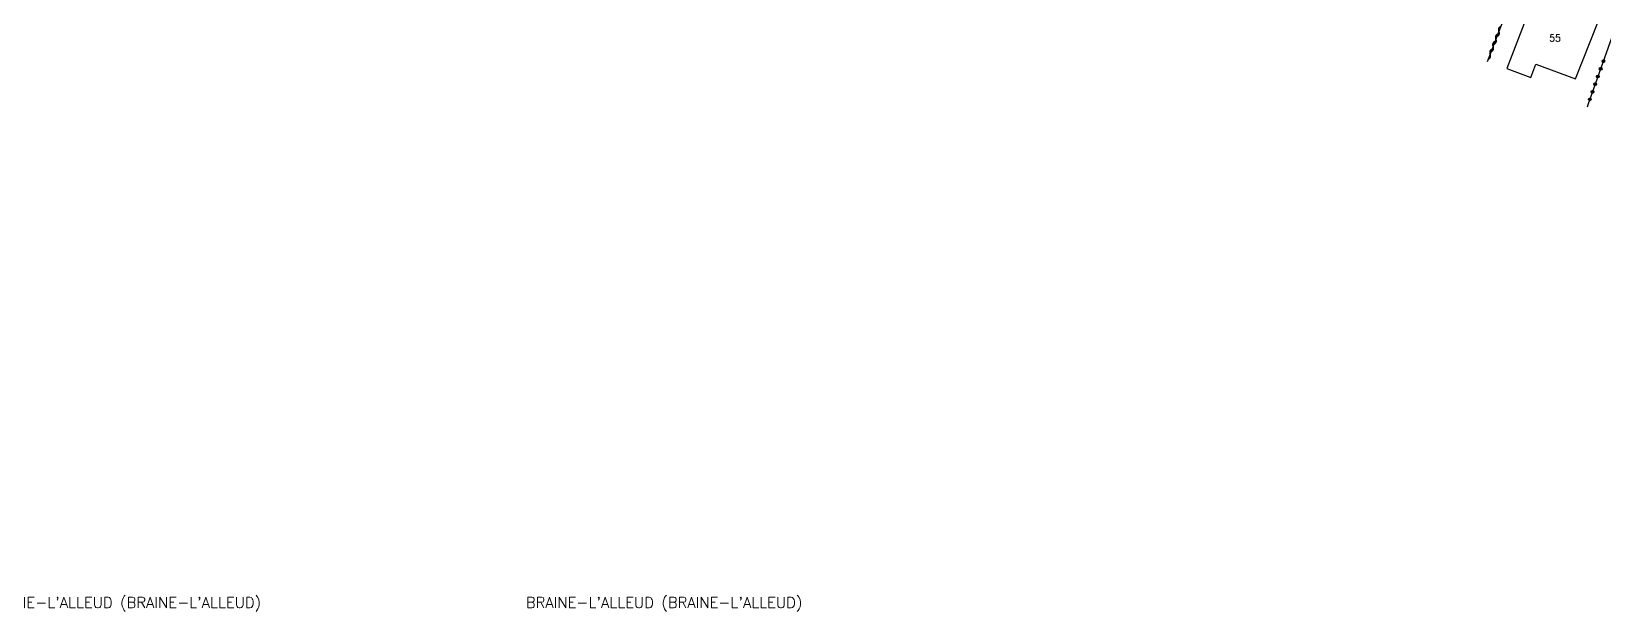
# Model space of a CAD drawing. Header units: millimetres. Extents: x 150997 to 152001, y 151999 to 153001.
# Drawn here: x 151433.1 to 151723.6, y 152003.5 to 152110.6 of the extents above; entities that cross this region are included whole.
import ezdxf
from ezdxf.enums import TextEntityAlignment as Align

# ---------------------------------------------------------------- set-up
doc = ezdxf.new("R2010")
doc.units = ezdxf.units.MM
doc.layers.get('0').update_dxf_attribs({"linetype": 'CONTINUOUS'})
for name, color, linetype in [('W0101', 7, 'CONTINUOUS'), ('W0310', 3, 'CONTINUOUS'), ('W0323', 7, 'CONTINUOUS'), ('W0980', 7, 'CONTINUOUS'), ('W0991', 7, 'CONTINUOUS')]:
    doc.layers.add(name, color=color, linetype=linetype)
doc.styles.get("Standard").update_dxf_attribs({"font": 'romans.shx', "width": 0.85})

# ---------------------------------------------------------------- blocks, each defined once
blk = doc.blocks.new('t310o')
at = {"color": 0, "linetype": 'Continuous'}
for centre, start, end in [((-0.5, 0.38), 216.8699, 323.1304), ((0.5, -0.37), 36.8699, 143.1303)]:
    blk.add_arc(centre, 0.625, start, end, dxfattribs=at)
blk = doc.blocks.new('t323o')
at = {"color": 0, "linetype": 'Continuous'}
for radius in [0.25, 0.15]:
    blk.add_circle((0, 0), radius, dxfattribs=at)

msp = doc.modelspace()

# ---------------------------------------------------------------- linework, layer by layer
at = {"layer": 'W0101'}
msp.add_lwpolyline([(151718.39, 152101.89), (151722.52, 152112.31), (151710.73, 152116.97), (151705.67, 152103.83), (151710.11, 152102.17), (151711.07, 152104.63)], close=True, dxfattribs=at)
at = {"layer": 'W0310'}
msp.add_lwpolyline([(151711.54, 152129.73), (151702.07, 152105.05)], dxfattribs=at)
at = {"layer": 'W0323'}
msp.add_lwpolyline([(151730.06, 152114.94), (151727.51, 152116.36), (151720.65, 152097.06), (151720.51, 152096.69)], dxfattribs=at)

# ---------------------------------------------------------------- block references
at = {"layer": 'W0310', "rotation": 249.0209235514381}
for p in [(151704.22, 152110.65), (151703.15, 152107.85), (151703.68, 152109.25), (151702.61, 152106.45)]:
    msp.add_blockref('t310o', p, dxfattribs=at)
at = {"layer": 'W0323', "rotation": 250.4078967825212}
for p in [(151723.53, 152105.16), (151722.53, 152102.34), (151723.03, 152103.75), (151721.52, 152099.51), (151722.02, 152100.93), (151721.02, 152098.1)]:
    msp.add_blockref('t323o', p, dxfattribs=at)

# ---------------------------------------------------------------- texts
at = {"layer": 'W0980'}
for p in [(151450, 152005), (151550, 152005)]:
    msp.add_text("BRAINE-L'ALLEUD (BRAINE-L'ALLEUD)", height=2, dxfattribs=at).set_placement(p, align=Align.MIDDLE)
at = {"layer": 'W0991'}
msp.add_text('55', height=1.25, dxfattribs=at).set_placement((151714.6, 152109.43), align=Align.MIDDLE_CENTER)

doc.saveas('drawing.dxf')
